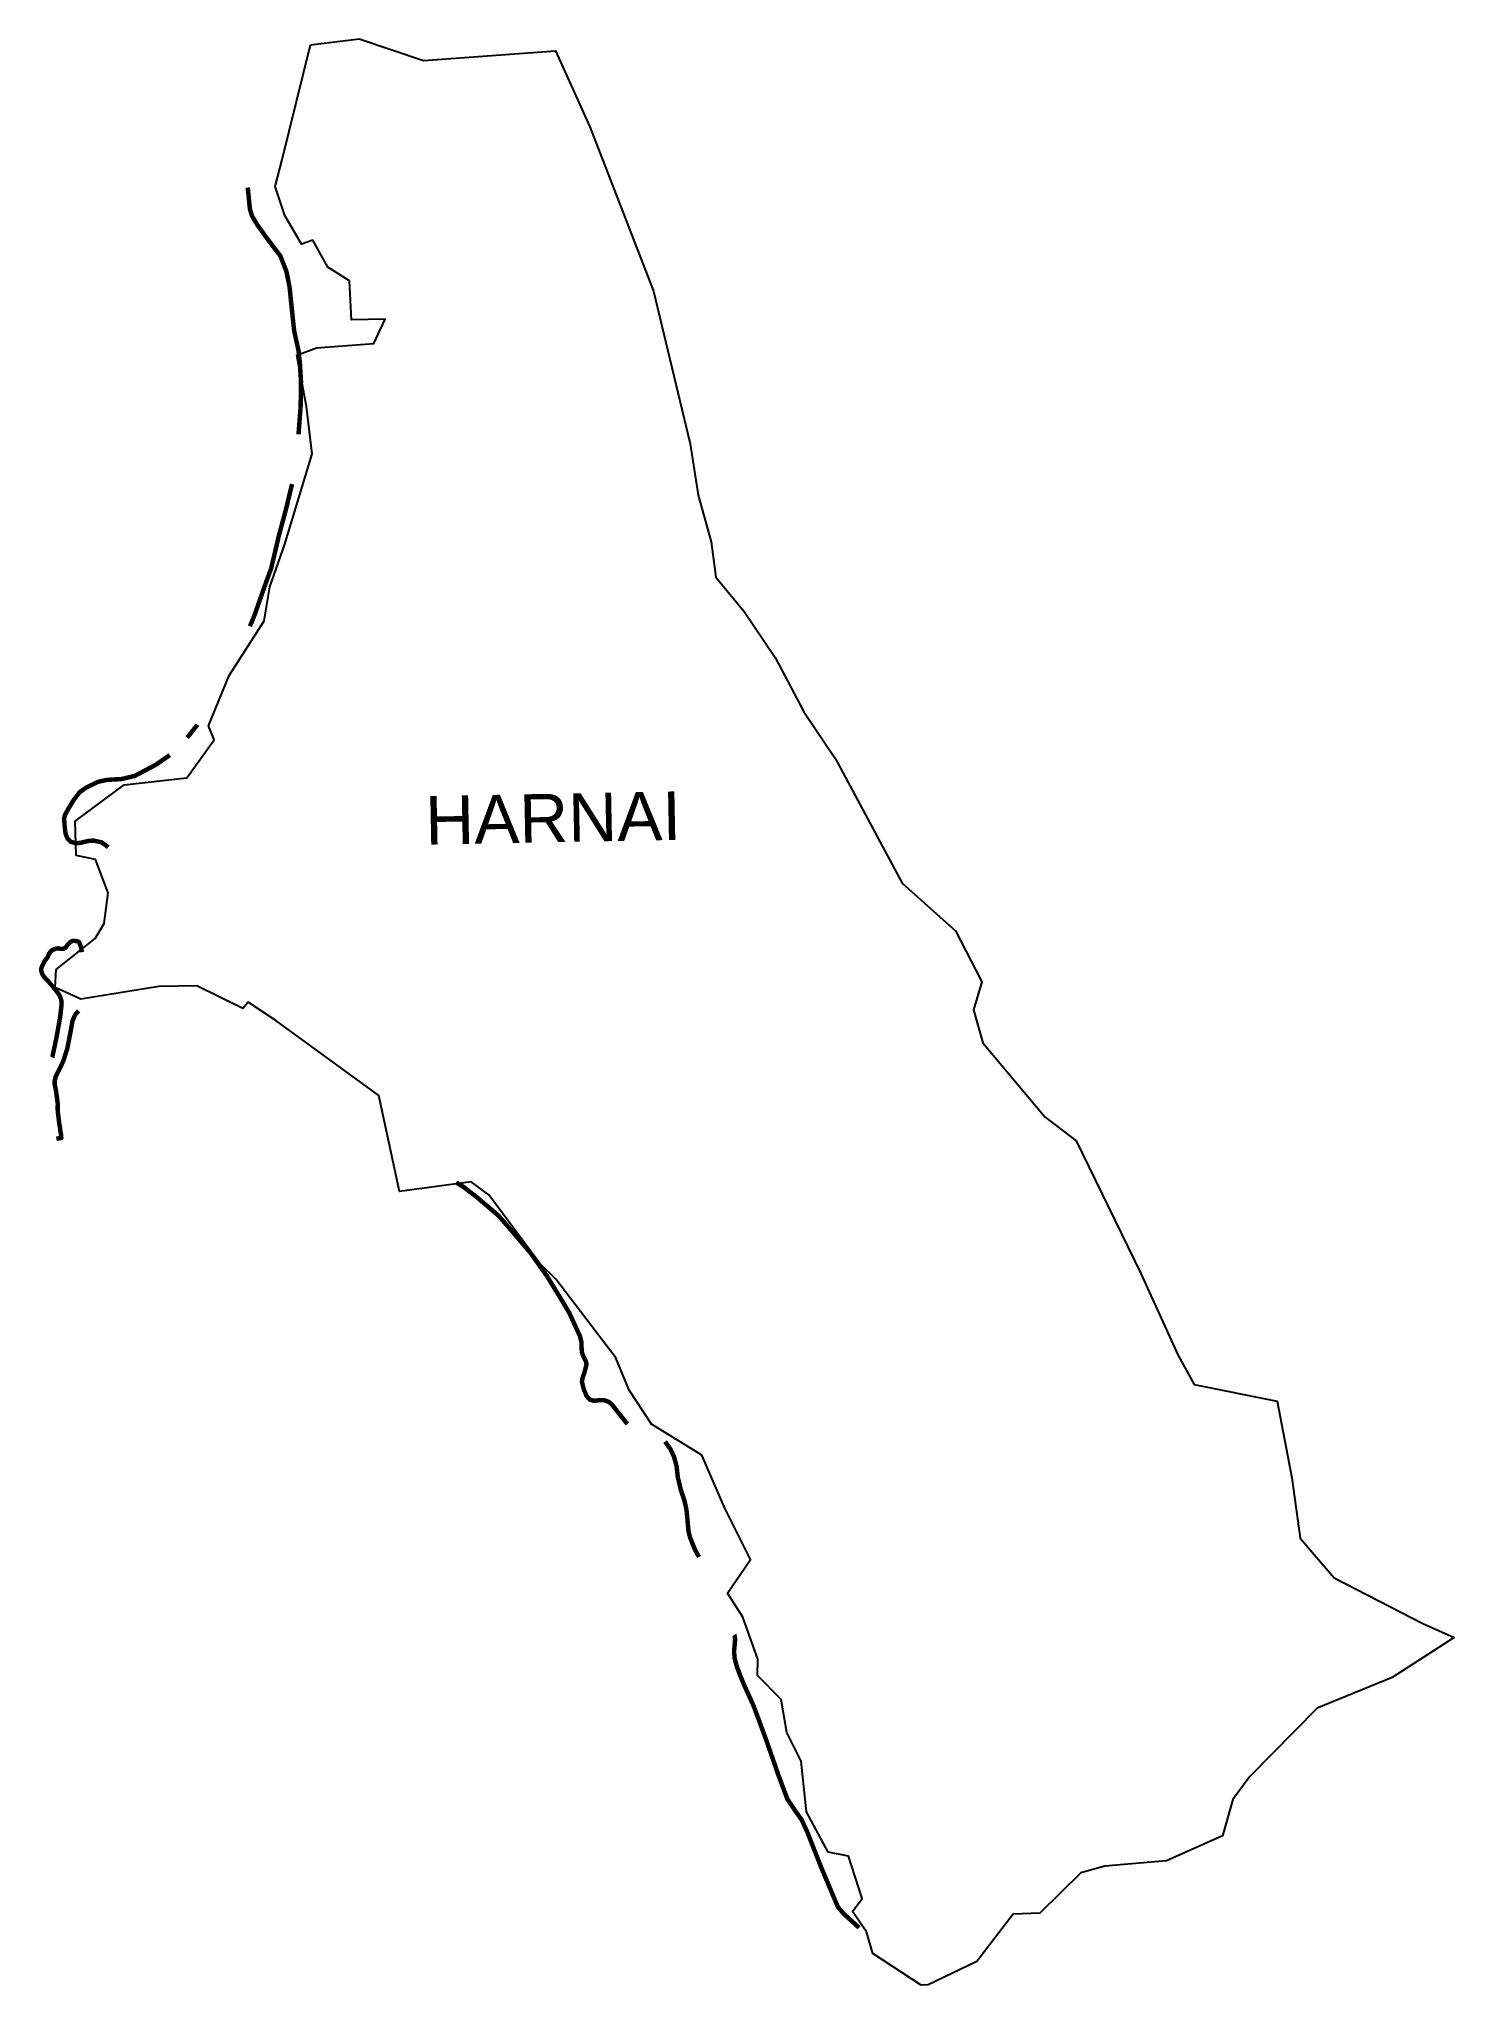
# Model space of a CAD drawing. Header units: metres. Extents: x 297469 to 300643, y 1968189 to 1972555.
import ezdxf

# ---------------------------------------------------------------- set-up
doc = ezdxf.new("R2010")
doc.units = ezdxf.units.M
for name, color, linetype in [('ARTIFICIALLY PROTECTED', 10, 'Continuous'), ('village', 3, 'Continuous'), ('VILLAGE NAME', 250, 'Continuous')]:
    doc.layers.add(name, color=color, linetype=linetype)
doc.styles.get("Standard").update_dxf_attribs({"font": 'calibri.ttf'})

msp = doc.modelspace()

# ---------------------------------------------------------------- linework, layer by layer
at = {"layer": 'ARTIFICIALLY PROTECTED', "const_width": 10, "flags": 128}
for points in [[(297937.2, 1972221.5), (297941.2, 1972180.8), (297942.2, 1972172.3), (297946.6, 1972158), (297958, 1972138.8), (297971.1, 1972120.1), (297990, 1972094.6)], [(297990, 1972094.6), (297994.4, 1972088.7), (298010, 1972068.5), (298023.8, 1972033.6), (298031, 1971997.9), (298034.5, 1971963.2), (298041.2, 1971900), (298051.1, 1971855.2), (298054, 1971828.6), (298056.5, 1971787), (298055.8, 1971730.5), (298051.1, 1971669.1), (298051, 1971667.6)], [(298036.7, 1971556.2), (298034.9, 1971549.6), (298023.1, 1971500.4), (298006.7, 1971439.5), (297989.8, 1971367.4), (297979.2, 1971338.5), (297951.5, 1971259.9), (297942.1, 1971237.2)], [(297824.2, 1971016.4), (297823.7, 1971015.6), (297801.4, 1970987.2)], [(297762.3, 1970948.2), (297731, 1970926.5), (297683.8, 1970901.5), (297656.1, 1970894.9), (297654.5, 1970894.5), (297621.1, 1970892.5), (297602.1, 1970888.4), (297575.3, 1970875.6), (297560.2, 1970865), (297546.8, 1970847.5), (297534.2, 1970826.8), (297527.7, 1970814.8), (297525.1, 1970805.6), (297526.5, 1970789.5), (297528.5, 1970771.9), (297533.1, 1970760.6), (297539.6, 1970754), (297552.1, 1970750.2), (297563.5, 1970751.7), (297579.7, 1970755.6), (297591.1, 1970756.4), (297609, 1970752.6), (297621, 1970744.1), (297624.3, 1970741.4)], [(297565, 1970506), (297564.3, 1970511.7), (297562.3, 1970520), (297559.7, 1970527.2), (297558.1, 1970529.2), (297554.6, 1970530.7), (297548.3, 1970531.3), (297545.7, 1970531.6), (297541.4, 1970530.2), (297538.1, 1970527.8), (297532.7, 1970522), (297529.4, 1970517.1), (297526.5, 1970514.9), (297522.5, 1970513.5), (297517.4, 1970513.7), (297513.8, 1970514.4), (297511.2, 1970514.7), (297507.9, 1970514.2), (297499.7, 1970511.3), (297496.7, 1970508.9), (297491.8, 1970503.3), (297489.5, 1970497.9), (297488.3, 1970494.8), (297486.1, 1970491.8), (297483.7, 1970489.1), (297481.1, 1970485.5), (297479.2, 1970481.4), (297475.2, 1970472.7), (297474.1, 1970469.5), (297473.9, 1970465.8), (297474.4, 1970462.6), (297476.3, 1970457.2), (297480, 1970450.9), (297491.5, 1970438.7), (297498.8, 1970430.2), (297507.1, 1970420.2), (297514.5, 1970410.1), (297517, 1970404.6), (297518.7, 1970399.6), (297519.7, 1970393.3), (297519.3, 1970385.5), (297517.1, 1970366), (297513.8, 1970345.7), (297508.3, 1970315.2), (297498.8, 1970270.3), (297498.6, 1970269.8)], [(297507.9, 1970087.5), (297512.2, 1970088.2), (297518.7, 1970089), (297519, 1970089.4), (297518.2, 1970098.2), (297516.8, 1970105.7), (297516.5, 1970109.5), (297515.8, 1970113.8), (297514.2, 1970123.3), (297511.2, 1970148.1), (297510.7, 1970155.9), (297511.1, 1970165.4), (297509.3, 1970179.1), (297507.2, 1970194.7), (297504.2, 1970209.1), (297504.1, 1970217.2), (297506.4, 1970226.9), (297514.1, 1970242), (297523.3, 1970261.2), (297532.3, 1970289.3), (297539.1, 1970324.2), (297540.2, 1970329.9), (297544.3, 1970352.4), (297550, 1970365.6), (297557.9, 1970374.5)], [(298404.4, 1969989.5), (298421.7, 1969978.9), (298453.3, 1969954.4), (298499.6, 1969914.9), (298536, 1969872.9), (298571.5, 1969831.1), (298608.5, 1969778.9), (298644.7, 1969719.7), (298658.3, 1969696.7), (298682.1, 1969644.9), (298685.8, 1969629.9), (298685.7, 1969621.1), (298686.4, 1969609.4), (298689.9, 1969598.8), (298695.5, 1969588.2), (298696.9, 1969581), (298692.7, 1969564.1), (298688.2, 1969551.7), (298686.7, 1969541.8), (298690.8, 1969525.3), (298696.9, 1969510.6), (298704.5, 1969502.1), (298713.8, 1969499.6), (298725.8, 1969500.9), (298736.6, 1969500.9), (298747.4, 1969497), (298754.9, 1969490), (298784.8, 1969452.1), (298789, 1969447.9)], [(298873.1, 1969408.1), (298875.7, 1969404.4), (298885.7, 1969390.3), (298893.4, 1969373.3), (298899, 1969352.3), (298901.6, 1969328.3), (298908.4, 1969300), (298916.5, 1969275.8), (298921.1, 1969255.2), (298923.1, 1969235.3), (298925.7, 1969206), (298929.6, 1969191.6), (298940.9, 1969164.1), (298949.2, 1969149.3)], [(299028.2, 1968974.3), (299028.8, 1968973.5), (299030.3, 1968965.1), (299027.9, 1968937.7), (299029.1, 1968921.9), (299033.3, 1968905.8), (299041.8, 1968882.6), (299052.2, 1968858), (299071.8, 1968814.8), (299079.8, 1968793.3), (299099.9, 1968738.7), (299122.2, 1968674.5), (299126.6, 1968661.7), (299147.3, 1968606.1), (299162.7, 1968583.1), (299179.2, 1968559.9), (299191.8, 1968532.8), (299222.3, 1968455.2), (299249, 1968391.6), (299260.7, 1968364.2), (299273.1, 1968349.3), (299300.7, 1968324.3), (299308.2, 1968317.3)]]:
    msp.add_lwpolyline(points, dxfattribs=at)
at = {"layer": 'village', "flags": 128}
msp.add_lwpolyline([(298077.7, 1972541.6), (298187.3, 1972554.8)], dxfattribs=at)
at = {"layer": 'village', "color": 3, "true_color": 0x00ff00}
for points in [[(300642.6, 1968968.9, 0), (300503.9, 1968878.5, 0), (300335.6, 1968809.8, 0), (300184.4, 1968656.4, 0), (300146.8, 1968604.8, 0), (300122.9, 1968523.5, 0), (299997.8, 1968467.3, 0), (299859, 1968455.7, 0), (299805.9, 1968440.3, 0), (299713.9, 1968349.8, 0), (299653.5, 1968347.7, 0), (299572.2, 1968241.4, 0), (299463.3, 1968189.2, 0), (299447.8, 1968188.8, 0), (299339.2, 1968260, 0), (299325, 1968308.4, 0), (299293.3, 1968353.5, 0), (299315, 1968383.1, 0), (299284.2, 1968477.7, 0), (299239, 1968487.2, 0), (299190.4, 1968577.2, 0), (299178.6, 1968691.4, 0), (299146.5, 1968755.6, 0), (299133.8, 1968829.5, 0), (299080.4, 1968883.6, 0), (299080.9, 1968920.3, 0), (299047.2, 1969014.1, 0), (299013.4, 1969068.2, 0), (299065, 1969143.2, 0), (299007.4, 1969258.7, 0), (298955.8, 1969377.8, 0), (298842.5, 1969447.4, 0), (298792.9, 1969523.7, 0), (298763, 1969596, 0), (298628.2, 1969772.4, 0), (298592.3, 1969807.3, 0), (298478, 1969962, 0), (298438.2, 1969990.7, 0), (298277.3, 1969969.3, 0), (298230.9, 1970184.2, 0), (298000.4, 1970352.9, 0), (297938.1, 1970393.9, 0), (297926.4, 1970379.7, 0), (297822.6, 1970430.7, 0), (297737.4, 1970429, 0), (297563.1, 1970400.6, 0), (297505.1, 1970427.1, 0), (297507.2, 1970467.3, 0), (297595.3, 1970536.6, 0), (297615.5, 1970570.1, 0), (297623.8, 1970639, 0), (297595.6, 1970714.3, 0), (297552.7, 1970722.9, 0), (297550.3, 1970799.9, 0), (297659.7, 1970881.4, 0), (297800.9, 1970897.3, 0), (297862.2, 1970982.3, 0), (297849.4, 1971013.9, 0), (297895.6, 1971126.8, 0), (297973.8, 1971249.7, 0), (297986.8, 1971325.5, 0), (298019.5, 1971419.3, 0), (298081.8, 1971624, 0), (298069.1, 1971729.9, 0), (298047.4, 1971845.2, 0), (298091.5, 1971861.6, 0), (298220.1, 1971871.6, 0), (298245.1, 1971925.9, 0), (298169.9, 1971924.7, 0), (298165.5, 1972012.4, 0), (298117, 1972042.8, 0), (298082.9, 1972103.7, 0), (298057.6, 1972094.6, 0), (298020.2, 1972158.4, 0), (297998.5, 1972223.6, 0), (298014.1, 1972284.6, 0), (298077.7, 1972541.6, 0)], [(298187.3, 1972554.8, 0), (298331, 1972506.4, 0), (298627.5, 1972528.3, 0), (298704.4, 1972357.7, 0), (298847.3, 1971988.9, 0), (298929.5, 1971646.2, 0), (298947.4, 1971531.2, 0), (298976.4, 1971426.6, 0), (298987.3, 1971347.1, 0), (299050.5, 1971270.6, 0), (299120.3, 1971166.9, 0), (299184, 1971045.1, 0), (299255.7, 1970939.6, 0), (299405, 1970660.8, 0), (299524.5, 1970554, 0), (299583.3, 1970439.7, 0), (299565.2, 1970377, 0), (299585.7, 1970302.7, 0), (299725.5, 1970136.1, 0), (299795.4, 1970083, 0), (299940.2, 1969785.1, 0), (300023.1, 1969602.8, 0), (300059.5, 1969536.1, 0), (300246.1, 1969499.1, 0), (300279.1, 1969326.5, 0), (300297.2, 1969191.5, 0), (300373.8, 1969102.3, 0), (300572.2, 1968999.9, 0), (300642.6, 1968968.9, 0)]]:
    msp.add_polyline3d(points, dxfattribs=at)

# ---------------------------------------------------------------- texts
at = {"layer": 'VILLAGE NAME', "insert": (298334.1, 1970855.9), "char_height": 108.748, "attachment_point": 1, "rotation": 1.1028}
msp.add_mtext_dynamic_manual_height_columns('{\\fArial|b0|i0|c0|p34;HARNAI}', width=1571.314, gutter_width=543.7, heights=[0], dxfattribs=at)

doc.saveas('drawing.dxf')
